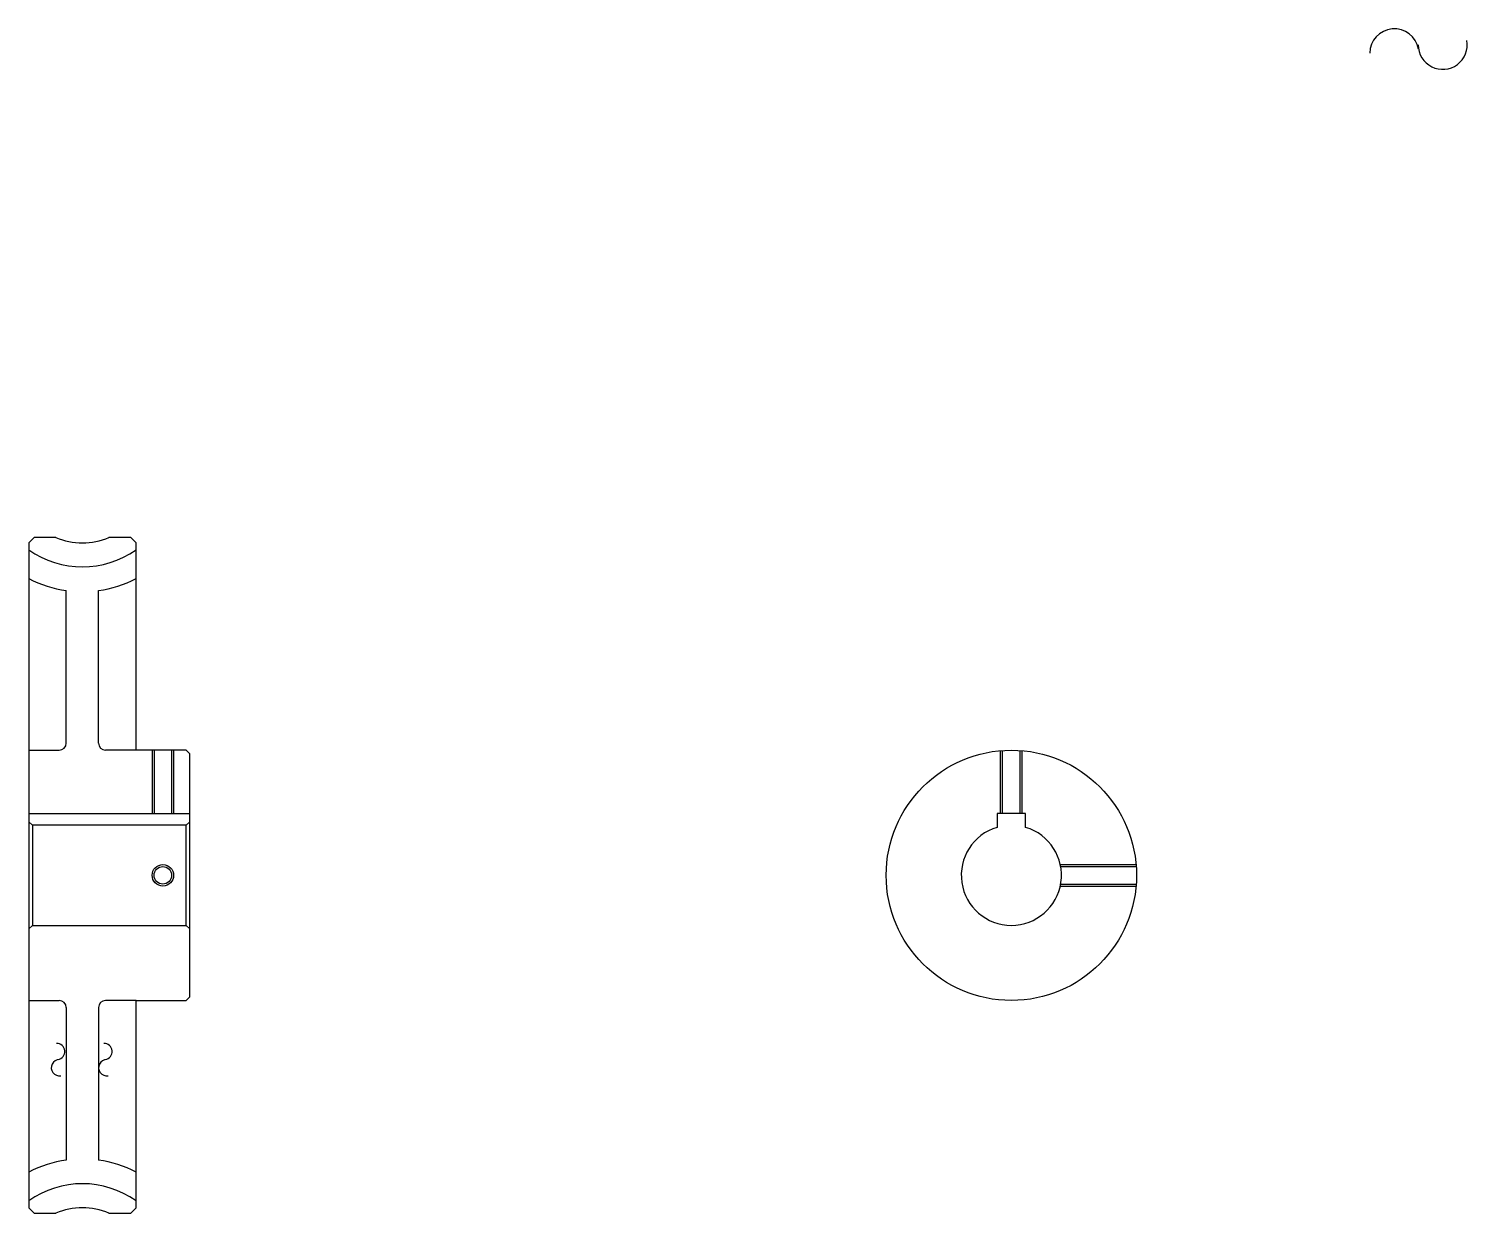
# Model space of a CAD drawing. Header units: metres. Extents: x 167 to 569, y 103 to 435.
import ezdxf

# ---------------------------------------------------------------- set-up
doc = ezdxf.new("R2010")
doc.units = ezdxf.units.M

msp = doc.modelspace()

# ---------------------------------------------------------------- linework, layer by layer
at = {"color": 4}
for p, q in [((177.132645, 234.780609), (177.132645, 277.4422)), ((186.132645, 234.780609), (186.132645, 277.4422)), ((196.632645, 232.780609), (188.132645, 232.780609)), ((166.632645, 215.080612), (211.632645, 215.080612)), ((211.632645, 212.780609), (210.632645, 211.780609)), ((166.632645, 182.780609), (167.632645, 183.780609)), ((211.632645, 182.780609), (210.632645, 183.780609)), ((196.632645, 162.780609), (188.132645, 162.780609)), ((177.132645, 160.780609), (177.132645, 118.119019)), ((186.132645, 160.780609), (186.132645, 118.119019))]:
    msp.add_line(p, q, dxfattribs=at)
for points in [[(174.233322, 292.280609), (168.132645, 292.280609), (166.632645, 290.780609), (166.632645, 182.780609)], [(189.031967, 103.280609), (195.132645, 103.280609), (196.632645, 104.780609), (196.632645, 162.780609), (210.632645, 162.780609), (211.632645, 163.780609), (211.632645, 231.780609), (210.632645, 232.780609), (196.632645, 232.780609), (196.632645, 290.780609), (195.132645, 292.280609), (189.031967, 292.280609)], [(166.632645, 232.780609), (175.132645, 232.780609)], [(201.132645, 232.780609), (201.132645, 215.080612)], [(201.672638, 232.780609), (201.672638, 215.080612)], [(206.592651, 232.780609), (206.592651, 215.080612)], [(207.132645, 232.780609), (207.132645, 215.080612)], [(438.428589, 215.080612), (438.428589, 232.651794)], [(438.968567, 215.080612), (438.968567, 232.694046)], [(443.88855, 215.080612), (443.88855, 232.694046)], [(444.428589, 215.080612), (444.428589, 232.651794)], [(445.428589, 211.197021), (445.428589, 215.080612), (437.428589, 215.080612), (437.428589, 211.197021)], [(166.632645, 212.780609), (167.632645, 211.780609), (167.632645, 183.780609), (210.632645, 183.780609), (210.632645, 211.780609), (167.632645, 211.780609)], [(455.103394, 200.780609), (476.299744, 200.780609)], [(455.210754, 200.240616), (476.342041, 200.240616)], [(455.103394, 194.780609), (476.299744, 194.780609)], [(455.210754, 195.320602), (476.342041, 195.320602)], [(166.632645, 182.780609), (166.632645, 104.780609), (168.132645, 103.280609), (174.233322, 103.280609)], [(166.632645, 162.780609), (175.132645, 162.780609)]]:
    msp.add_lwpolyline(points, dxfattribs=at)
for centre, radius in [((441.428589, 197.780609), 35), ((204.132645, 197.780609), 2.46)]:
    msp.add_circle(centre, radius, dxfattribs=at)
at = {"color": 7}
msp.add_circle((204.132645, 197.780609), 3, dxfattribs=at)
for centre, radius, start, end in [((548.538269, 427.664062), 6.864796, 10, 180), ((562.059265, 430.048187), 6.864796, 180, 10), ((174.423553, 148.49234), 2.288265, 280, 90), ((187.648041, 148.49234), 2.288265, 280, 90), ((175.218262, 143.985336), 2.288265, 90, 280), ((188.442749, 143.985336), 2.288265, 90, 280)]:
    msp.add_arc(centre, radius, start, end, dxfattribs=at)
at = {"color": 4}
for centre, radius, start, end in [((181.632645, 309.780609), 19, 247.08045793, 292.91954207), ((181.632645, 309.780609), 25.75, 234.37171164, 305.62828836), ((181.632645, 309.780609), 32.65, 242.65012355, 262.07796856), ((181.632645, 309.780609), 32.65, 277.92203144, 297.34987645), ((175.132645, 234.780609), 2, 270, 0), ((188.132645, 234.780609), 2, 180, 270), ((188.132645, 234.780609), 2, 180, 270), ((441.428589, 197.780609), 14, 106.60154993, 73.39845007), ((175.132645, 160.780609), 2, 0, 90), ((188.132645, 160.780609), 2, 90, 180), ((188.132645, 160.780609), 2, 90, 180), ((181.632645, 85.780609), 32.65, 97.92203144, 117.34987645), ((181.632645, 85.780609), 32.65, 62.65012355, 82.07796856), ((181.632645, 85.780609), 25.75, 54.37171164, 125.62828836), ((181.632645, 85.780609), 19, 67.08045793, 112.91954207)]:
    msp.add_arc(centre, radius, start, end, dxfattribs=at)

doc.saveas('drawing.dxf')
